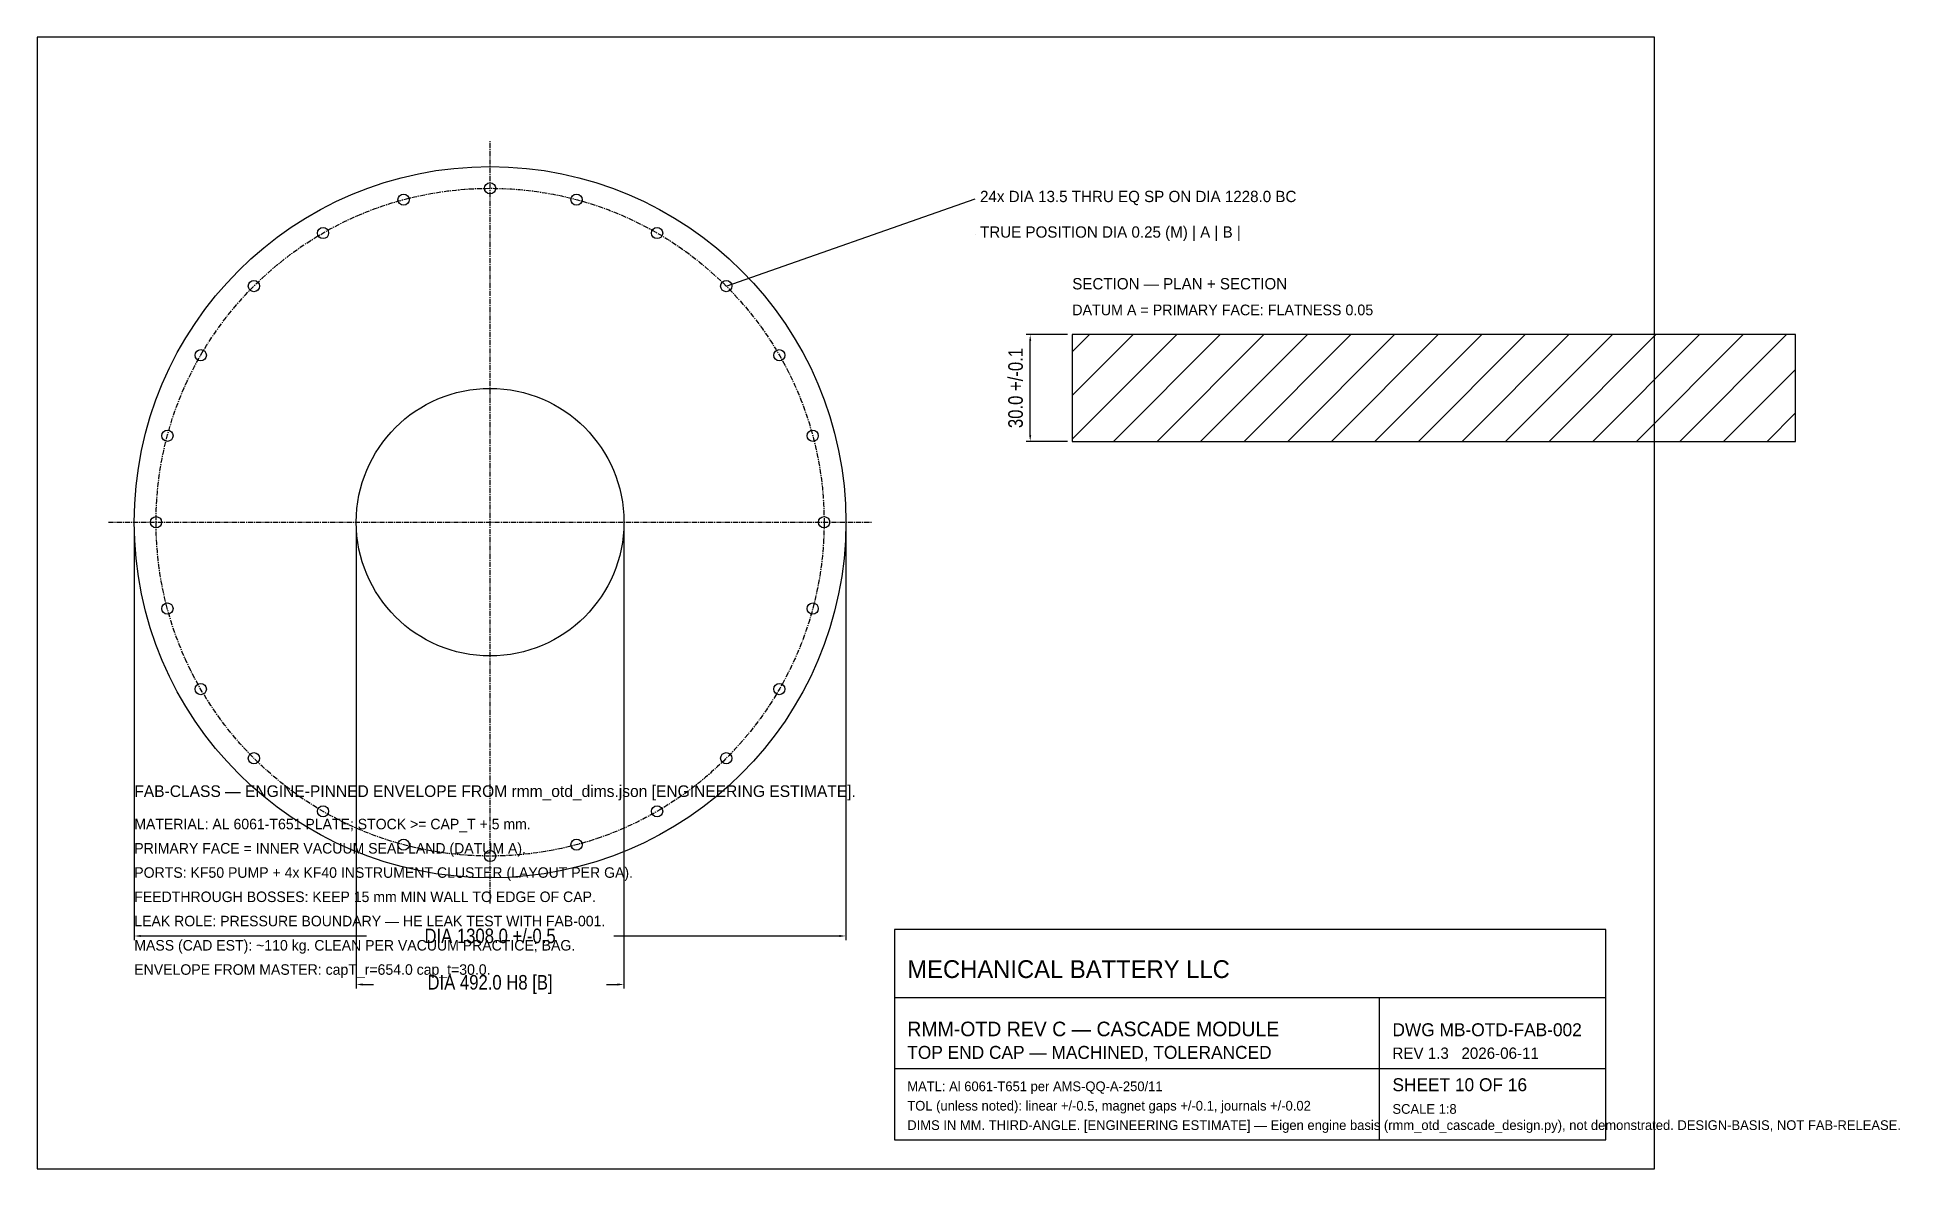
# Model space of a CAD drawing. Header units: millimetres. Extents: x 0 to 1152, y 0 to 700.
import ezdxf

# ---------------------------------------------------------------- set-up
doc = ezdxf.new("R2010")
doc.units = ezdxf.units.MM
doc.linetypes.add('CENTER', pattern=[5.08, 3.175, -0.635, 0.635, -0.635])
for name, color, linetype in [('CENTER', 1, 'CENTER'), ('DIM', 3, 'CONTINUOUS'), ('NOTE', 2, 'CONTINUOUS')]:
    doc.layers.add(name, color=color, linetype=linetype)
for name, color, linetype, true_color in [('HATCH', 8, 'CONTINUOUS', 0x6e6e6e), ('OUTLINE', 7, 'CONTINUOUS', 0x000000), ('TEXT', 7, 'CONTINUOUS', 0x000000), ('TITLE', 7, 'CONTINUOUS', 0x000000)]:
    doc.layers.add(name, color=color, linetype=linetype, true_color=true_color)
doc.styles.add('OpenSansCondensed-Light', font='OpenSansCondensed-Light.ttf')
doc.dimstyles.new('MB', dxfattribs={"dimtxt": 9, "dimasz": 4, "dimexe": 2.5, "dimexo": 3, "dimgap": 2, "dimtad": 1, "dimdec": 1, "dimcen": 2.5, "dimazin": 3, "dimtfac": 1, "dimtmove": 0, "dimatfit": 3})

# ---------------------------------------------------------------- blocks, each defined once
blk = doc.blocks.new('_CLOSEDFILLED')
at = {"color": 0, "linetype": 'BYBLOCK'}
blk.add_solid([(-1, 0.16), (0, 0), (-1, -0.16)], dxfattribs=at)
blk = doc.blocks.new('*D1')
for p, q in [((60, 397), (60, 141.5)), ((500, 397), (500, 141.5)), ((64, 144), (203.5, 144)), ((356.5, 144), (496, 144))]:
    blk.add_line(p, q)
at = {"layer": 'Defpoints'}
for p in [(60, 400), (500, 400), (60, 144)]:
    blk.add_point(p, dxfattribs=at)
at = {"layer": 'DIM', "xscale": 4, "yscale": 4, "rotation": 180}
blk.add_blockref('_CLOSEDFILLED', (60, 144), dxfattribs=at)
at = {"layer": 'DIM', "xscale": 4, "yscale": 4}
blk.add_blockref('_CLOSEDFILLED', (500, 144), dxfattribs=at)
at = {"layer": 'DIM', "insert": (280, 144), "char_height": 9, "attachment_point": 5, "style": 'OpenSansCondensed-Light'}
blk.add_mtext('DIA 1308.0 +/-0.5', dxfattribs=at)
blk = doc.blocks.new('*D2')
for p, q in [((197.2, 397), (197.2, 111.5)), ((362.8, 397), (362.8, 111.5)), ((201.2, 114), (208, 114)), ((352, 114), (358.8, 114))]:
    blk.add_line(p, q)
at = {"layer": 'Defpoints'}
for p in [(197.2, 400), (362.8, 400), (197.2, 114)]:
    blk.add_point(p, dxfattribs=at)
at = {"layer": 'DIM', "xscale": 4, "yscale": 4, "rotation": 180}
blk.add_blockref('_CLOSEDFILLED', (197.2, 114), dxfattribs=at)
at = {"layer": 'DIM', "xscale": 4, "yscale": 4}
blk.add_blockref('_CLOSEDFILLED', (362.8, 114), dxfattribs=at)
at = {"layer": 'DIM', "insert": (280, 114), "char_height": 9, "attachment_point": 5, "style": 'OpenSansCondensed-Light'}
blk.add_mtext('DIA 492.0 H8 [B]', dxfattribs=at)

msp = doc.modelspace()

# ---------------------------------------------------------------- hatches: boundary and pattern name
at = {"layer": 'HATCH'}
h = msp.add_hatch(dxfattribs=at)
h.set_pattern_fill('ANSI31', scale=6)
h.paths.add_polyline_path([(640, 450), (1087.2, 450), (1087.2, 516), (640, 516)])

# ---------------------------------------------------------------- linework, layer by layer
at = {"layer": 'CENTER'}
for p, q in [((280, 164), (280, 636)), ((44, 400), (516, 400))]:
    msp.add_line(p, q, dxfattribs=at)
msp.add_circle((280, 400), 206.54, dxfattribs=at)
at = {"layer": 'DIM'}
for p, q in [((426.03, 546.03), (580, 600)), ((580, 578), (580, 578))]:
    msp.add_line(p, q, dxfattribs=at)
at = {"layer": 'OUTLINE'}
msp.add_lwpolyline([(640, 450), (1087.2, 450), (1087.2, 516), (640, 516)], close=True, dxfattribs=at)
for centre, radius in [((280, 400), 220), ((226.54, 599.51), 3.47), ((280, 606.54), 3.47), ((333.46, 599.51), 3.47), ((176.73, 578.87), 3.47), ((383.27, 578.87), 3.47), ((133.95, 546.05), 3.47), ((426.05, 546.05), 3.47), ((101.13, 503.27), 3.47), ((458.87, 503.27), 3.47), ((280, 400), 82.75), ((80.49, 453.46), 3.47), ((479.51, 453.46), 3.47), ((73.46, 400), 3.47), ((486.54, 400), 3.47), ((80.49, 346.54), 3.47), ((479.51, 346.54), 3.47), ((101.13, 296.73), 3.47), ((458.87, 296.73), 3.47), ((133.95, 253.95), 3.47), ((426.05, 253.95), 3.47), ((176.73, 221.13), 3.47), ((383.27, 221.13), 3.47), ((226.54, 200.49), 3.47), ((280, 193.46), 3.47), ((333.46, 200.49), 3.47)]:
    msp.add_circle(centre, radius, dxfattribs=at)
at = {"layer": 'TITLE'}
for p, q in [((530, 106), (970, 106)), ((830, 18), (830, 106)), ((530, 62), (970, 62))]:
    msp.add_line(p, q, dxfattribs=at)
for points in [[(0, 0), (1000, 0), (1000, 700), (0, 700)], [(530, 18), (970, 18), (970, 148), (530, 148)]]:
    msp.add_lwpolyline(points, close=True, dxfattribs=at)

# ---------------------------------------------------------------- texts
at = {"layer": 'NOTE'}
for s, height, p in [('24x DIA 13.5 THRU EQ SP ON DIA 1228.0 BC', 7, (583, 598)), ('TRUE POSITION DIA 0.25 (M) | A | B |', 7, (583, 576)), ('DATUM A = PRIMARY FACE: FLATNESS 0.05', 6.6, (640, 528)), ('MATERIAL: AL 6061-T651 PLATE; STOCK >= CAP_T + 5 mm.', 6.5, (60, 210)), ('PRIMARY FACE = INNER VACUUM SEAL LAND (DATUM A).', 6.5, (60, 195)), ('PORTS: KF50 PUMP + 4x KF40 INSTRUMENT CLUSTER (LAYOUT PER GA).', 6.5, (60, 180)), ('FEEDTHROUGH BOSSES: KEEP 15 mm MIN WALL TO EDGE OF CAP.', 6.5, (60, 165)), ('LEAK ROLE: PRESSURE BOUNDARY — HE LEAK TEST WITH FAB-001.', 6.5, (60, 150)), ('MASS (CAD EST): ~110 kg. CLEAN PER VACUUM PRACTICE; BAG.', 6.5, (60, 135)), ('ENVELOPE FROM MASTER: capT_r=654.0 cap_t=30.0.', 6.5, (60, 120)), ('DIMS IN MM. THIRD-ANGLE. [ENGINEERING ESTIMATE] — Eigen engine basis (rmm_otd_cascade_design.py), not demonstrated. DESIGN-BASIS, NOT FAB-RELEASE.', 6, (538, 24))]:
    msp.add_text(s, height=height, dxfattribs=at).set_placement(p)
at = {"layer": 'TEXT'}
for s, height, p in [('TOP END CAP — MACHINED, TOLERANCED', 8, (538, 68)), ('REV 1.3   2026-06-11', 7, (838, 68)), ('MATL: Al 6061-T651 per AMS-QQ-A-250/11', 6, (538, 48)), ('TOL (unless noted): linear +/-0.5, magnet gaps +/-0.1, journals +/-0.02', 6, (538, 36)), ('SCALE 1:8', 6, (838, 34))]:
    msp.add_text(s, height=height, dxfattribs=at).set_placement(p)
at = {"layer": 'TITLE'}
for s, height, p in [('SECTION — PLAN + SECTION', 7, (640, 544)), ('FAB-CLASS — ENGINE-PINNED ENVELOPE FROM rmm_otd_dims.json [ENGINEERING ESTIMATE].', 7.2, (60, 230)), ('MECHANICAL BATTERY LLC', 11, (538, 118)), ('RMM-OTD REV C — CASCADE MODULE', 9, (538, 82)), ('DWG MB-OTD-FAB-002', 8, (838, 82)), ('SHEET 10 OF 16', 8, (838, 48))]:
    msp.add_text(s, height=height, dxfattribs=at).set_placement(p)

# ---------------------------------------------------------------- dimensions: what is measured, and where the dimension line sits
at = {"layer": 'DIM'}
msp.add_linear_dim(base=(614, 450), p1=(640, 450), p2=(640, 516), angle=90, text='30.0 +/-0.1', dimstyle='MB', dxfattribs=at).render()
for base, p1, p2, text, picture, middle in [((60, 144), (60, 400), (500, 400), 'DIA 1308.0 +/-0.5', '*D1', (280, 144)), ((197.25, 114), (197.25, 400), (362.75, 400), 'DIA 492.0 H8 [B]', '*D2', (280, 114))]:
    dim = msp.add_linear_dim(base=base, p1=p1, p2=p2, text=text, dimstyle='MB', dxfattribs=at)
    dim.commit()
    dim.dimension.update_dxf_attribs({"geometry": picture, "text_midpoint": middle})

doc.saveas('drawing.dxf')
